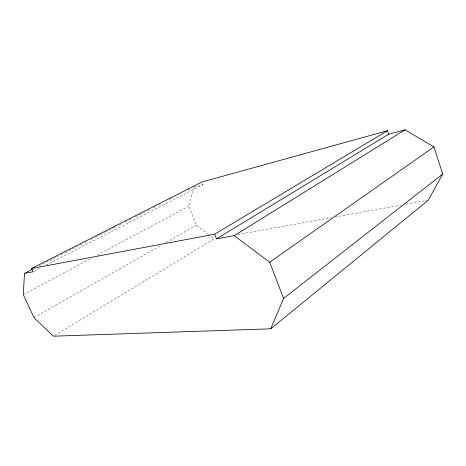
<?xml version="1.0" encoding="UTF-8"?>
<svg xmlns="http://www.w3.org/2000/svg" width="466" height="466" viewBox="0 0 466 466"><rect width="100%" height="100%" fill="white"/><g stroke="black" fill="none" stroke-linecap="round" stroke-linejoin="round"><path stroke-width="0.35" stroke-dasharray="2.33 1.75" d="M208.465 234.421L196.402 225.224L188.771 206.24L193.483 187.862M54.627 335.444L214.214 238.802L209.042 234.864M33.96 317.626L161.003 245.361M166.059 242.483L196.402 225.224M23.3 294.611L91.924 257.96M97.056 255.222L188.771 206.24M33.639 271.497L40.752 267.851M45.924 265.195L203.025 184.635L202.238 182.637M38.748 266.092L58.192 256.184M60.784 254.867L64.675 252.887M65.322 252.555L82.173 243.968M84.765 242.646L88.01 240.998M90.602 239.675L92.548 238.685M95.14 237.369L99.025 235.382M99.677 235.056L104.862 232.412M105.508 232.085L116.529 226.47M119.121 225.148L121.067 224.158M124.952 222.177L126.898 221.187M129.49 219.865L132.082 218.548M135.326 216.894L139.212 214.913M139.864 214.581L145.048 211.943M147.64 210.62L150.879 208.972M153.471 207.65L155.417 206.659M159.308 204.679L160.601 204.021M169.676 199.396L173.568 197.415M187.827 190.151L189.773 189.161M193.658 187.181L203.025 184.635M237.835 234.544L331.611 217.628M335.194 216.987L401.051 205.104M406.061 204.201L427.538 200.328"/><path stroke-width="0.7" d="M24.488 273.356L23.3 294.611L33.96 317.626L53.386 336.196L270.711 328.815L428.254 200.199L442.7 174.022L433.933 146.901L405.018 129.804L388.597 134.26L216.486 238.872L214.634 234.212L31.502 268.556L32.993 271.829L24.488 273.356L32.265 269.395M270.711 328.815L283.596 298.426L442.7 174.022M216.486 238.872L234.229 235.685L269.692 262.224L433.933 146.901M234.229 235.685L405.018 129.804M214.634 234.212L387.415 130.742L388.597 134.26M31.502 268.556L201.97 181.973L387.415 130.742M269.692 262.224L283.596 298.426"/></g></svg>
